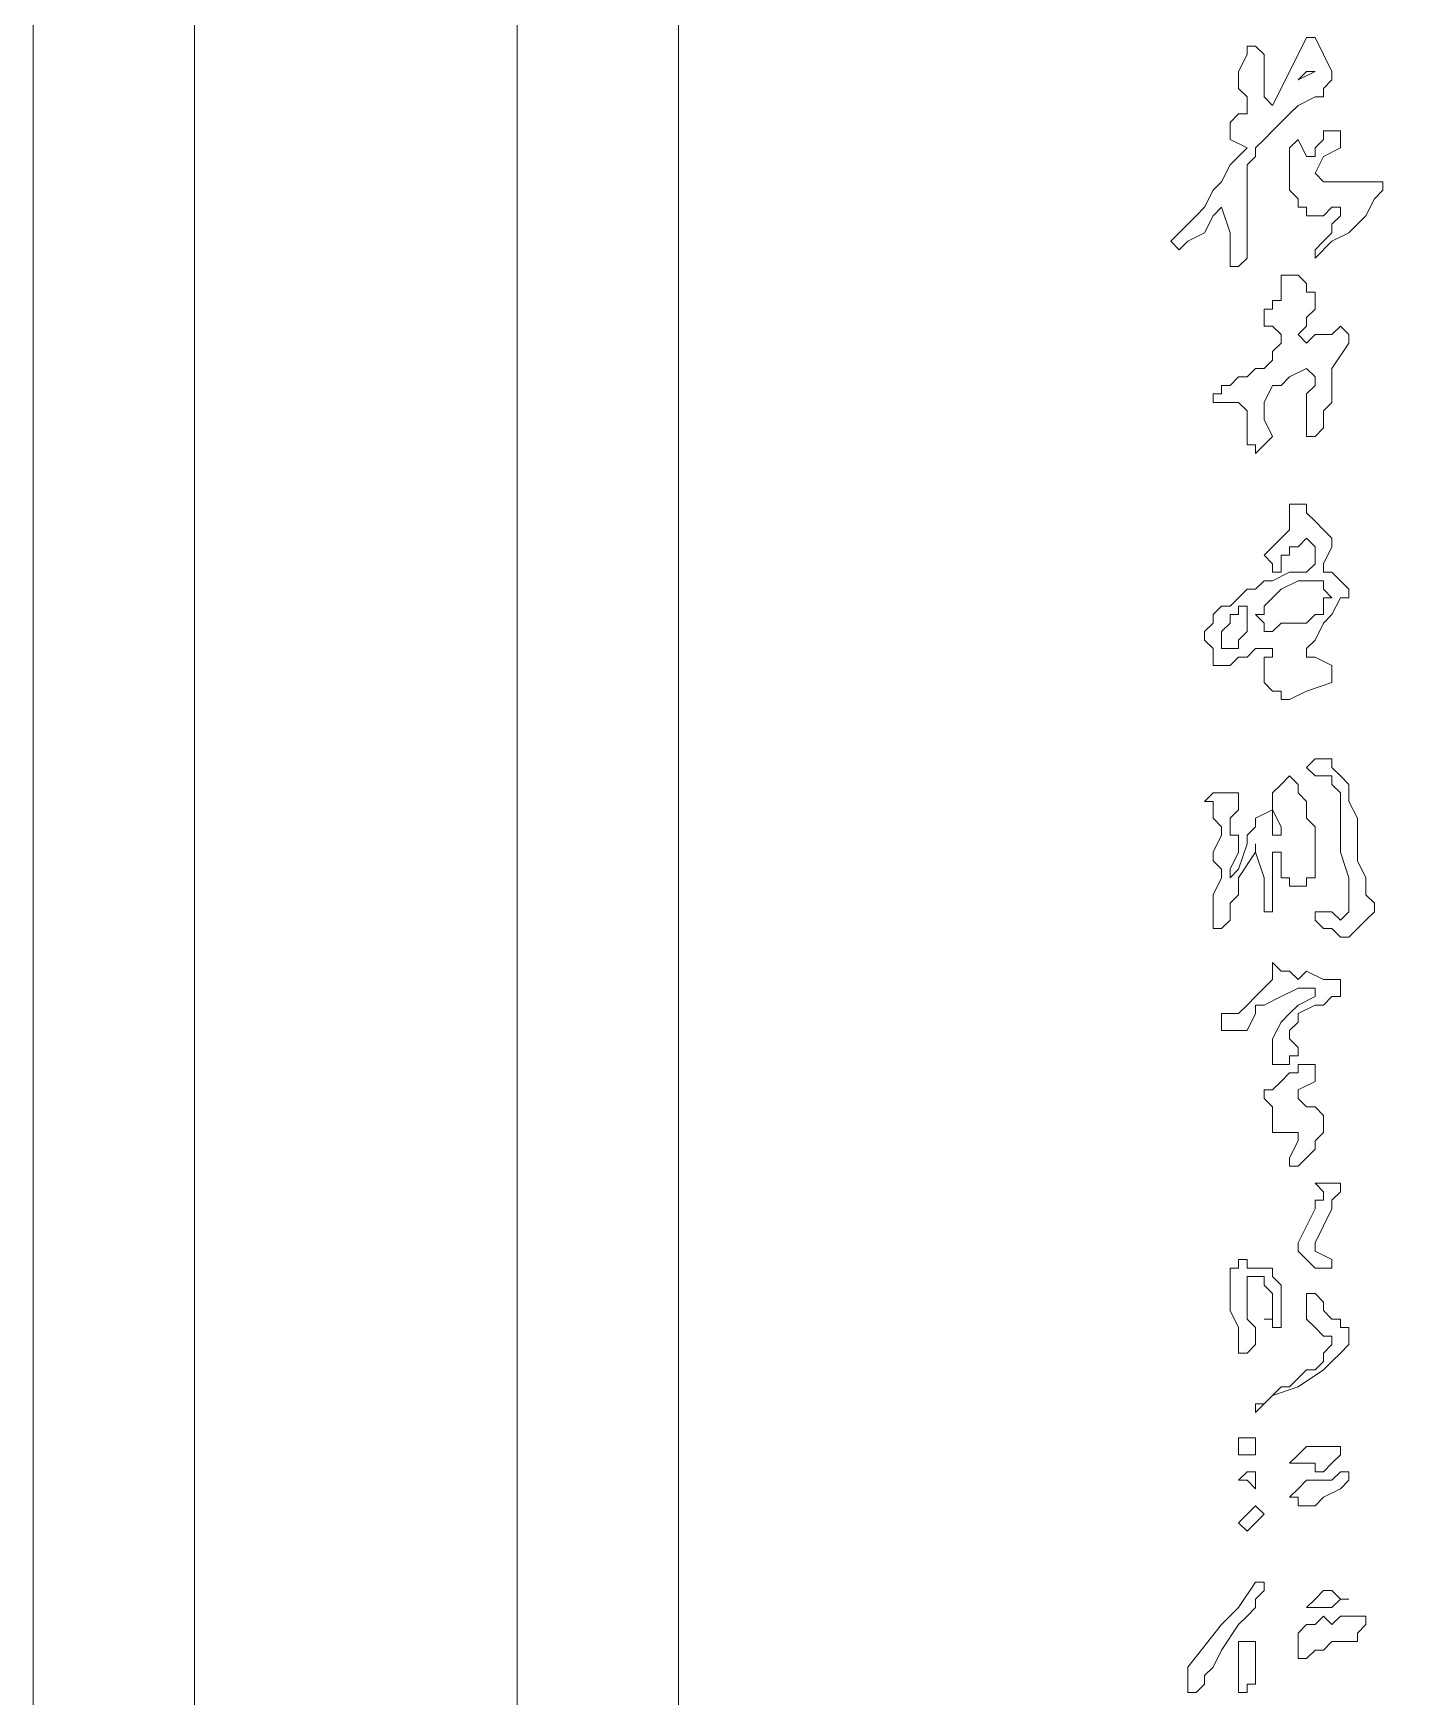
# Model space of a CAD drawing. Extents: x -66030 to 95157, y -13132 to 45879.
# Drawn here: x -45498 to -44865, y 26483 to 27249 of the extents above; entities that cross this region are included whole.
import ezdxf

# ---------------------------------------------------------------- set-up
doc = ezdxf.new("R2010")
doc.units = 0
doc.header["$LTSCALE"] = 100
doc.header["$MEASUREMENT"] = 0
doc.layers.get('0').update_dxf_attribs({"linetype": 'CONTINUOUS'})

msp = doc.modelspace()

# ---------------------------------------------------------------- linework, layer by layer
at = {"lineweight": 0}
for points in [[(-43376.66, 29164.42), (-43376.66, 29086.3), (-43376.66, 24496.79), (-43376.66, 24422.57), (-43454.78, 24422.57), (-45423.39, 24422.57), (-45497.6, 24422.57), (-45497.6, 24496.79), (-45497.6, 29086.3), (-45497.6, 29164.42), (-45497.6, 29164.42), (-43376.66, 29164.42), (-43376.66, 29164.42)], [(-45423.39, 24496.79), (-45224.19, 24496.79), (-45224.19, 24922.54), (-45224.19, 24996.75), (-45149.97, 24996.75), (-44939.05, 24996.75), (-44939.05, 25246.73), (-45200.75, 25246.73), (-45274.96, 25246.73), (-45274.96, 25320.95), (-45274.96, 28266.05), (-45274.96, 28301.2), (-45274.96, 28340.26), (-44939.05, 28340.26), (-44939.05, 28590.24), (-45149.97, 28590.24), (-45224.19, 28590.24), (-45224.19, 28664.45), (-45224.19, 29086.3), (-45423.39, 29086.3), (-45423.39, 24496.79)], [(-44950.77, 27168.47), (-44950.77, 27168.47), (-44950.77, 27168.47), (-44950.77, 27168.47), (-44950.77, 27168.47), (-44950.77, 27168.47), (-44950.77, 27168.47), (-44950.77, 27168.47), (-44950.77, 27168.47), (-44950.77, 27168.47), (-44950.77, 27168.47), (-44950.77, 27168.47), (-44950.77, 27168.47), (-44950.77, 27168.47), (-44950.77, 27168.47), (-44950.77, 27168.47), (-44950.77, 27168.47), (-44950.77, 27168.47), (-44950.77, 27168.47), (-44950.77, 27168.47), (-44950.77, 27168.47), (-44950.77, 27168.47), (-44950.77, 27168.47), (-44950.77, 27168.47), (-44950.77, 27168.47), (-44950.77, 27168.47), (-44950.77, 27168.47), (-44950.77, 27168.47), (-44950.77, 27168.47), (-44950.77, 27168.47), (-44950.77, 27168.47), (-44950.77, 27168.47), (-44950.77, 27168.47), (-44950.77, 27168.47), (-44950.77, 27168.47), (-44950.77, 27168.47), (-44950.77, 27168.47), (-44950.77, 27168.47), (-44950.77, 27168.47), (-44950.77, 27168.47), (-44950.77, 27168.47), (-44950.77, 27168.47), (-44950.77, 27168.47), (-44950.77, 27168.47), (-44950.77, 27168.47), (-44950.77, 27168.47), (-44950.77, 27168.47), (-44950.77, 27168.47), (-44950.77, 27168.47), (-44950.77, 27168.47), (-44950.77, 27168.47), (-44950.77, 27168.47), (-44950.77, 27168.47), (-44950.77, 27168.47), (-44950.77, 27168.47), (-44950.77, 27168.47), (-44950.77, 27168.47), (-44950.77, 27168.47), (-44950.77, 27168.47), (-44950.77, 27168.47), (-44950.77, 27168.47), (-44950.77, 27168.47), (-44950.77, 27168.47), (-44950.77, 27168.47), (-44950.77, 27168.47), (-44950.77, 27168.47), (-44950.77, 27168.47), (-44950.77, 27168.47), (-44950.77, 27168.47), (-44950.77, 27168.47), (-44950.77, 27168.47), (-44950.77, 27168.47), (-44950.77, 27168.47), (-44950.77, 27168.47), (-44950.77, 27168.47), (-44950.77, 27168.47), (-44950.77, 27168.47), (-44950.77, 27168.47), (-44950.77, 27168.47), (-44950.77, 27168.47), (-44950.77, 27168.47), (-44950.77, 27168.47), (-44950.77, 27168.47), (-44950.77, 27168.47), (-44950.77, 27168.47), (-44950.77, 27168.47), (-44950.77, 27168.47), (-44950.77, 27168.47), (-44950.77, 27168.47), (-44950.77, 27168.47), (-44950.77, 27168.47), (-44950.77, 27168.47), (-44950.77, 27168.47), (-44950.77, 27168.47), (-44950.77, 27168.47), (-44950.77, 27168.47), (-44950.77, 27168.47), (-44950.77, 27168.47), (-44950.77, 27168.47), (-44950.77, 27168.47), (-44950.77, 27168.47), (-44950.77, 27168.47), (-44950.77, 27168.47), (-44950.77, 27168.47), (-44950.77, 27168.47), (-44950.77, 27168.47), (-44950.77, 27168.47), (-44950.77, 27168.47), (-44950.77, 27168.47), (-44950.77, 27168.47), (-44950.77, 27168.47), (-44950.77, 27168.47), (-44950.77, 27168.47), (-44950.77, 27168.47), (-44950.77, 27168.47), (-44950.77, 27168.47), (-44950.77, 27168.47), (-44950.77, 27168.47), (-44950.77, 27168.47), (-44950.77, 27168.47), (-44950.77, 27168.47), (-44950.77, 27168.47), (-44950.77, 27168.47), (-44950.77, 27168.47), (-44950.77, 27168.47), (-44950.77, 27168.47), (-44950.77, 27168.47), (-44950.77, 27168.47), (-44950.77, 27168.47), (-44950.77, 27168.47), (-44950.77, 27168.47), (-44950.77, 27168.47), (-44950.77, 27168.47), (-44950.77, 27168.47), (-44950.77, 27168.47), (-44950.77, 27168.47), (-44950.77, 27168.47), (-44950.77, 27168.47), (-44950.77, 27168.47), (-44950.77, 27168.47), (-44950.77, 27168.47), (-44950.77, 27168.47), (-44950.77, 27168.47), (-44950.77, 27168.47), (-44950.77, 27168.47), (-44950.77, 27168.47), (-44950.77, 27168.47), (-44950.77, 27168.47), (-44950.77, 27168.47), (-44950.77, 27168.47), (-44950.77, 27168.47), (-44950.77, 27168.47), (-44950.77, 27168.47), (-44950.77, 27168.47), (-44950.77, 27168.47), (-44950.77, 27168.47), (-44950.77, 27168.47), (-44950.77, 27168.47), (-44950.77, 27168.47), (-44950.77, 27168.47), (-44950.77, 27168.47), (-44950.77, 27168.47), (-44950.77, 27168.47), (-44950.77, 27168.47), (-44950.77, 27168.47), (-44950.77, 27168.47), (-44950.77, 27168.47), (-44950.77, 27168.47), (-44950.77, 27168.47), (-44950.77, 27168.47), (-44954.68, 27164.56), (-44958.58, 27156.75), (-44966.39, 27152.85), (-44970.3, 27148.94), (-44970.3, 27148.94), (-44970.3, 27148.94), (-44974.21, 27152.85), (-44974.21, 27152.85), (-44970.3, 27156.75), (-44970.3, 27156.75), (-44966.39, 27160.66), (-44962.49, 27164.56), (-44958.58, 27168.47), (-44954.68, 27176.28), (-44950.77, 27180.19), (-44946.86, 27188), (-44942.96, 27191.9), (-44939.05, 27195.81), (-44946.86, 27199.72), (-44946.86, 27203.62), (-44946.86, 27207.53), (-44942.96, 27211.43), (-44939.05, 27211.43), (-44939.05, 27219.25), (-44942.96, 27223.15), (-44942.96, 27223.15), (-44942.96, 27227.06), (-44942.96, 27227.06), (-44942.96, 27230.96), (-44939.05, 27238.78), (-44939.05, 27242.68), (-44939.05, 27242.68), (-44935.15, 27242.68), (-44935.15, 27242.68), (-44931.24, 27238.78), (-44931.24, 27234.87), (-44931.24, 27234.87), (-44931.24, 27227.06), (-44931.24, 27223.15), (-44931.24, 27223.15), (-44931.24, 27219.25), (-44927.33, 27215.34), (-44927.33, 27215.34), (-44923.43, 27223.15), (-44919.52, 27230.96), (-44915.62, 27238.78), (-44911.71, 27246.59), (-44911.71, 27246.59), (-44907.8, 27246.59), (-44907.8, 27246.59), (-44899.99, 27230.96), (-44899.99, 27227.06), (-44899.99, 27227.06), (-44903.9, 27223.15), (-44903.9, 27219.25), (-44907.8, 27219.25), (-44915.62, 27215.34), (-44919.52, 27211.43), (-44927.33, 27203.62), (-44931.24, 27199.72), (-44935.15, 27195.81), (-44935.15, 27191.9), (-44939.05, 27188), (-44939.05, 27180.19), (-44939.05, 27176.28), (-44939.05, 27168.47), (-44939.05, 27164.56), (-44939.05, 27156.75), (-44939.05, 27148.94), (-44939.05, 27145.03), (-44942.96, 27141.13), (-44942.96, 27141.13), (-44946.86, 27141.13), (-44946.86, 27145.03), (-44946.86, 27148.94), (-44946.86, 27156.75), (-44950.77, 27168.47)], [(-44915.62, 27227.06), (-44915.62, 27227.06), (-44911.71, 27230.96), (-44907.8, 27230.96), (-44907.8, 27230.96), (-44915.62, 27227.06)], [(-44896.09, 27168.47), (-44896.09, 27168.47), (-44899.99, 27168.47), (-44903.9, 27164.56), (-44907.8, 27164.56), (-44907.8, 27164.56), (-44911.71, 27164.56), (-44911.71, 27168.47), (-44915.62, 27168.47), (-44915.62, 27172.38), (-44919.52, 27176.28), (-44919.52, 27180.19), (-44919.52, 27180.19), (-44919.52, 27180.19), (-44919.52, 27184.09), (-44919.52, 27188), (-44919.52, 27188), (-44919.52, 27191.9), (-44919.52, 27195.81), (-44919.52, 27195.81), (-44915.62, 27199.72), (-44915.62, 27199.72), (-44911.71, 27191.9), (-44907.8, 27191.9), (-44907.8, 27195.81), (-44903.9, 27199.72), (-44903.9, 27199.72), (-44903.9, 27203.62), (-44903.9, 27203.62), (-44899.99, 27203.62), (-44899.99, 27203.62), (-44896.09, 27203.62), (-44896.09, 27203.62), (-44896.09, 27199.72), (-44896.09, 27195.81), (-44903.9, 27191.9), (-44907.8, 27184.09), (-44907.8, 27184.09), (-44903.9, 27180.19), (-44903.9, 27180.19), (-44899.99, 27180.19), (-44896.09, 27180.19), (-44892.18, 27180.19), (-44884.37, 27180.19), (-44880.46, 27180.19), (-44876.56, 27180.19), (-44876.56, 27180.19), (-44876.56, 27176.28), (-44876.56, 27176.28), (-44880.46, 27172.38), (-44884.37, 27164.56), (-44888.27, 27160.66), (-44892.18, 27156.75), (-44899.99, 27152.85), (-44907.8, 27145.03), (-44907.8, 27145.03), (-44907.8, 27148.94), (-44903.9, 27152.85), (-44899.99, 27156.75), (-44899.99, 27160.66), (-44896.09, 27164.56), (-44896.09, 27164.56), (-44896.09, 27168.47)], [(-44935.15, 27059.1), (-44939.05, 27059.1), (-44939.05, 27059.1), (-44939.05, 27059.1), (-44939.05, 27063.01), (-44939.05, 27066.91), (-44939.05, 27070.82), (-44939.05, 27074.73), (-44942.96, 27078.63), (-44946.86, 27078.63), (-44950.77, 27078.63), (-44950.77, 27078.63), (-44950.77, 27078.63), (-44954.68, 27078.63), (-44954.68, 27082.54), (-44950.77, 27082.54), (-44950.77, 27086.44), (-44946.86, 27086.44), (-44942.96, 27090.35), (-44939.05, 27090.35), (-44935.15, 27094.26), (-44931.24, 27094.26), (-44927.33, 27098.16), (-44927.33, 27102.07), (-44923.43, 27105.97), (-44923.43, 27109.88), (-44927.33, 27113.79), (-44927.33, 27113.79), (-44927.33, 27113.79), (-44927.33, 27113.79), (-44931.24, 27113.79), (-44931.24, 27117.69), (-44931.24, 27117.69), (-44931.24, 27117.69), (-44931.24, 27121.6), (-44927.33, 27121.6), (-44927.33, 27125.5), (-44923.43, 27125.5), (-44923.43, 27129.41), (-44923.43, 27133.32), (-44923.43, 27137.22), (-44923.43, 27137.22), (-44923.43, 27137.22), (-44919.52, 27137.22), (-44919.52, 27137.22), (-44915.62, 27137.22), (-44911.71, 27133.32), (-44911.71, 27129.41), (-44907.8, 27129.41), (-44907.8, 27125.5), (-44907.8, 27121.6), (-44911.71, 27117.69), (-44911.71, 27113.79), (-44915.62, 27109.88), (-44911.71, 27105.97), (-44911.71, 27105.97), (-44911.71, 27105.97), (-44907.8, 27109.88), (-44903.9, 27109.88), (-44899.99, 27109.88), (-44896.09, 27113.79), (-44892.18, 27109.88), (-44892.18, 27109.88), (-44892.18, 27109.88), (-44892.18, 27109.88), (-44892.18, 27105.97), (-44899.99, 27094.26), (-44899.99, 27086.44), (-44899.99, 27078.63), (-44903.9, 27074.73), (-44903.9, 27070.82), (-44903.9, 27070.82), (-44903.9, 27066.91), (-44907.8, 27063.01), (-44907.8, 27063.01), (-44911.71, 27063.01), (-44911.71, 27066.91), (-44911.71, 27070.82), (-44911.71, 27074.73), (-44911.71, 27074.73), (-44911.71, 27078.63), (-44911.71, 27078.63), (-44911.71, 27082.54), (-44907.8, 27086.44), (-44907.8, 27086.44), (-44907.8, 27090.35), (-44911.71, 27094.26), (-44919.52, 27090.35), (-44923.43, 27086.44), (-44923.43, 27086.44), (-44927.33, 27086.44), (-44931.24, 27078.63), (-44931.24, 27078.63), (-44931.24, 27070.82), (-44927.33, 27063.01), (-44927.33, 27063.01), (-44931.24, 27059.1), (-44931.24, 27059.1), (-44931.24, 27059.1), (-44935.15, 27055.2), (-44935.15, 27055.2), (-44935.15, 27055.2), (-44935.15, 27059.1)], [(-44927.33, 26961.45), (-44927.33, 26965.36), (-44931.24, 26965.36), (-44931.24, 26965.36), (-44931.24, 26965.36), (-44935.15, 26965.36), (-44939.05, 26961.45), (-44942.96, 26961.45), (-44946.86, 26957.55), (-44946.86, 26957.55), (-44950.77, 26957.55), (-44954.68, 26957.55), (-44954.68, 26961.45), (-44954.68, 26961.45), (-44954.68, 26965.36), (-44958.58, 26969.26), (-44958.58, 26973.17), (-44954.68, 26977.08), (-44954.68, 26980.98), (-44950.77, 26984.89), (-44946.86, 26984.89), (-44942.96, 26988.79), (-44939.05, 26992.7), (-44935.15, 26992.7), (-44931.24, 26996.61), (-44927.33, 26996.61), (-44919.52, 27000.51), (-44911.71, 27000.51), (-44907.8, 27004.42), (-44907.8, 27004.42), (-44907.8, 27008.32), (-44907.8, 27012.23), (-44911.71, 27016.14), (-44911.71, 27016.14), (-44915.62, 27012.23), (-44919.52, 27012.23), (-44919.52, 27008.32), (-44923.43, 27008.32), (-44923.43, 27000.51), (-44927.33, 27000.51), (-44927.33, 27004.42), (-44931.24, 27008.32), (-44931.24, 27008.32), (-44927.33, 27012.23), (-44923.43, 27016.14), (-44923.43, 27016.14), (-44919.52, 27020.04), (-44919.52, 27023.95), (-44919.52, 27023.95), (-44919.52, 27027.85), (-44919.52, 27027.85), (-44919.52, 27027.85), (-44919.52, 27031.76), (-44919.52, 27031.76), (-44919.52, 27031.76), (-44915.62, 27031.76), (-44911.71, 27031.76), (-44911.71, 27027.85), (-44907.8, 27023.95), (-44903.9, 27020.04), (-44903.9, 27020.04), (-44899.99, 27016.14), (-44899.99, 27012.23), (-44899.99, 27012.23), (-44903.9, 27004.42), (-44903.9, 27004.42), (-44903.9, 27000.51), (-44899.99, 27000.51), (-44896.09, 26996.61), (-44896.09, 26996.61), (-44892.18, 26992.7), (-44892.18, 26992.7), (-44892.18, 26988.79), (-44896.09, 26988.79), (-44899.99, 26980.98), (-44903.9, 26977.08), (-44907.8, 26969.26), (-44911.71, 26965.36), (-44911.71, 26961.45), (-44911.71, 26961.45), (-44907.8, 26961.45), (-44899.99, 26957.55), (-44899.99, 26957.55), (-44899.99, 26957.55), (-44899.99, 26953.64), (-44899.99, 26953.64), (-44899.99, 26949.74), (-44911.71, 26945.83), (-44919.52, 26941.92), (-44919.52, 26941.92), (-44923.43, 26941.92), (-44923.43, 26945.83), (-44927.33, 26945.83), (-44931.24, 26949.74), (-44931.24, 26949.74), (-44931.24, 26953.64), (-44931.24, 26953.64), (-44931.24, 26957.55), (-44931.24, 26961.45), (-44927.33, 26961.45)], [(-44927.33, 26973.17), (-44931.24, 26973.17), (-44931.24, 26977.08), (-44931.24, 26977.08), (-44935.15, 26980.98), (-44931.24, 26980.98), (-44931.24, 26984.89), (-44931.24, 26984.89), (-44927.33, 26988.79), (-44927.33, 26988.79), (-44923.43, 26992.7), (-44915.62, 26996.61), (-44911.71, 26996.61), (-44907.8, 26996.61), (-44903.9, 26996.61), (-44903.9, 26996.61), (-44903.9, 26996.61), (-44903.9, 26992.7), (-44899.99, 26988.79), (-44903.9, 26988.79), (-44903.9, 26984.89), (-44903.9, 26980.98), (-44907.8, 26980.98), (-44907.8, 26980.98), (-44911.71, 26977.08), (-44911.71, 26977.08), (-44919.52, 26977.08), (-44923.43, 26977.08), (-44927.33, 26973.17), (-44927.33, 26973.17)], [(-44939.05, 26984.89), (-44939.05, 26980.98), (-44939.05, 26977.08), (-44939.05, 26973.17), (-44942.96, 26969.26), (-44942.96, 26965.36), (-44946.86, 26965.36), (-44946.86, 26965.36), (-44946.86, 26965.36), (-44950.77, 26965.36), (-44950.77, 26969.26), (-44950.77, 26969.26), (-44950.77, 26973.17), (-44950.77, 26973.17), (-44946.86, 26977.08), (-44946.86, 26980.98), (-44946.86, 26980.98), (-44942.96, 26980.98), (-44942.96, 26984.89), (-44939.05, 26984.89), (-44939.05, 26984.89)], [(-44907.8, 26844.27), (-44899.99, 26844.27), (-44896.09, 26840.37), (-44896.09, 26840.37), (-44892.18, 26844.27), (-44892.18, 26844.27), (-44892.18, 26844.27), (-44892.18, 26848.18), (-44892.18, 26848.18), (-44892.18, 26852.09), (-44892.18, 26859.9), (-44896.09, 26871.62), (-44896.09, 26883.33), (-44896.09, 26887.24), (-44896.09, 26891.15), (-44896.09, 26895.05), (-44896.09, 26898.96), (-44899.99, 26902.86), (-44899.99, 26902.86), (-44899.99, 26906.77), (-44903.9, 26906.77), (-44903.9, 26906.77), (-44907.8, 26906.77), (-44907.8, 26906.77), (-44911.71, 26910.68), (-44911.71, 26910.68), (-44911.71, 26910.68), (-44911.71, 26910.68), (-44911.71, 26910.68), (-44907.8, 26914.58), (-44903.9, 26914.58), (-44903.9, 26914.58), (-44899.99, 26914.58), (-44899.99, 26910.68), (-44896.09, 26906.77), (-44892.18, 26902.86), (-44892.18, 26898.96), (-44892.18, 26895.05), (-44888.27, 26887.24), (-44888.27, 26875.52), (-44888.27, 26867.71), (-44884.37, 26859.9), (-44884.37, 26852.09), (-44880.46, 26848.18), (-44880.46, 26848.18), (-44880.46, 26844.27), (-44884.37, 26840.37), (-44888.27, 26836.46), (-44888.27, 26836.46), (-44892.18, 26832.56), (-44896.09, 26832.56), (-44896.09, 26832.56), (-44899.99, 26836.46), (-44903.9, 26836.46), (-44907.8, 26840.37), (-44907.8, 26840.37), (-44907.8, 26840.37), (-44907.8, 26844.27), (-44907.8, 26844.27), (-44907.8, 26844.27), (-44907.8, 26844.27)], [(-44931.24, 26848.18), (-44931.24, 26852.09), (-44931.24, 26855.99), (-44931.24, 26859.9), (-44935.15, 26871.62), (-44935.15, 26871.62), (-44935.15, 26875.52), (-44935.15, 26875.52), (-44935.15, 26871.62), (-44942.96, 26859.9), (-44942.96, 26852.09), (-44946.86, 26848.18), (-44946.86, 26844.27), (-44946.86, 26840.37), (-44946.86, 26840.37), (-44950.77, 26836.46), (-44950.77, 26836.46), (-44954.68, 26836.46), (-44954.68, 26836.46), (-44954.68, 26836.46), (-44954.68, 26840.37), (-44954.68, 26844.27), (-44954.68, 26848.18), (-44954.68, 26852.09), (-44950.77, 26859.9), (-44950.77, 26863.8), (-44950.77, 26863.8), (-44954.68, 26867.71), (-44954.68, 26867.71), (-44954.68, 26867.71), (-44954.68, 26871.62), (-44954.68, 26871.62), (-44950.77, 26879.43), (-44950.77, 26879.43), (-44950.77, 26879.43), (-44950.77, 26883.33), (-44954.68, 26887.24), (-44954.68, 26891.15), (-44954.68, 26895.05), (-44958.58, 26895.05), (-44954.68, 26898.96), (-44954.68, 26898.96), (-44954.68, 26898.96), (-44950.77, 26898.96), (-44946.86, 26898.96), (-44942.96, 26898.96), (-44942.96, 26895.05), (-44942.96, 26895.05), (-44942.96, 26895.05), (-44942.96, 26891.15), (-44942.96, 26891.15), (-44946.86, 26887.24), (-44946.86, 26879.43), (-44942.96, 26879.43), (-44942.96, 26875.52), (-44942.96, 26875.52), (-44942.96, 26875.52), (-44942.96, 26871.62), (-44942.96, 26871.62), (-44946.86, 26863.8), (-44946.86, 26863.8), (-44946.86, 26859.9), (-44942.96, 26863.8), (-44942.96, 26863.8), (-44939.05, 26875.52), (-44939.05, 26875.52), (-44939.05, 26875.52), (-44939.05, 26879.43), (-44935.15, 26883.33), (-44935.15, 26887.24), (-44927.33, 26891.15), (-44927.33, 26891.15), (-44927.33, 26891.15), (-44927.33, 26891.15), (-44927.33, 26891.15), (-44927.33, 26898.96), (-44927.33, 26898.96), (-44923.43, 26902.86), (-44923.43, 26902.86), (-44919.52, 26906.77), (-44919.52, 26906.77), (-44919.52, 26906.77), (-44915.62, 26902.86), (-44915.62, 26902.86), (-44915.62, 26898.96), (-44911.71, 26895.05), (-44911.71, 26895.05), (-44911.71, 26891.15), (-44911.71, 26891.15), (-44911.71, 26891.15), (-44911.71, 26887.24), (-44907.8, 26883.33), (-44907.8, 26879.43), (-44907.8, 26875.52), (-44907.8, 26875.52), (-44907.8, 26871.62), (-44907.8, 26867.71), (-44907.8, 26863.8), (-44907.8, 26863.8), (-44907.8, 26859.9), (-44907.8, 26859.9), (-44911.71, 26859.9), (-44911.71, 26855.99), (-44915.62, 26855.99), (-44915.62, 26855.99), (-44919.52, 26855.99), (-44919.52, 26855.99), (-44919.52, 26859.9), (-44923.43, 26859.9), (-44923.43, 26863.8), (-44923.43, 26867.71), (-44923.43, 26871.62), (-44923.43, 26871.62), (-44923.43, 26871.62), (-44927.33, 26871.62), (-44927.33, 26871.62), (-44927.33, 26871.62), (-44927.33, 26867.71), (-44927.33, 26863.8), (-44927.33, 26863.8), (-44927.33, 26855.99), (-44927.33, 26852.09), (-44927.33, 26852.09), (-44927.33, 26844.27), (-44931.24, 26844.27), (-44931.24, 26848.18), (-44931.24, 26848.18)], [(-44927.33, 26887.24), (-44927.33, 26883.33), (-44927.33, 26883.33), (-44927.33, 26879.43), (-44923.43, 26879.43), (-44923.43, 26879.43), (-44923.43, 26879.43), (-44923.43, 26883.33), (-44923.43, 26883.33), (-44927.33, 26891.15), (-44927.33, 26887.24), (-44927.33, 26887.24), (-44927.33, 26887.24)], [(-44927.33, 26785.68), (-44923.43, 26793.5), (-44919.52, 26797.4), (-44919.52, 26797.4), (-44915.62, 26801.31), (-44907.8, 26805.21), (-44907.8, 26805.21), (-44907.8, 26809.12), (-44907.8, 26809.12), (-44907.8, 26809.12), (-44907.8, 26809.12), (-44911.71, 26809.12), (-44911.71, 26809.12), (-44915.62, 26809.12), (-44923.43, 26805.21), (-44931.24, 26801.31), (-44935.15, 26801.31), (-44935.15, 26797.4), (-44935.15, 26797.4), (-44939.05, 26789.59), (-44939.05, 26789.59), (-44942.96, 26789.59), (-44942.96, 26789.59), (-44946.86, 26789.59), (-44946.86, 26789.59), (-44950.77, 26789.59), (-44950.77, 26793.5), (-44950.77, 26793.5), (-44950.77, 26797.4), (-44950.77, 26797.4), (-44950.77, 26797.4), (-44950.77, 26797.4), (-44946.86, 26797.4), (-44946.86, 26797.4), (-44942.96, 26797.4), (-44942.96, 26797.4), (-44942.96, 26797.4), (-44939.05, 26801.31), (-44935.15, 26805.21), (-44927.33, 26813.03), (-44927.33, 26813.03), (-44927.33, 26816.93), (-44927.33, 26816.93), (-44927.33, 26820.84), (-44927.33, 26820.84), (-44927.33, 26820.84), (-44923.43, 26816.93), (-44919.52, 26816.93), (-44915.62, 26813.03), (-44911.71, 26816.93), (-44903.9, 26813.03), (-44899.99, 26813.03), (-44899.99, 26813.03), (-44899.99, 26813.03), (-44896.09, 26813.03), (-44896.09, 26809.12), (-44896.09, 26809.12), (-44896.09, 26805.21), (-44899.99, 26805.21), (-44903.9, 26801.31), (-44907.8, 26801.31), (-44915.62, 26797.4), (-44915.62, 26793.5), (-44915.62, 26793.5), (-44919.52, 26789.59), (-44919.52, 26789.59), (-44919.52, 26785.68), (-44919.52, 26785.68), (-44915.62, 26781.78), (-44915.62, 26781.78), (-44915.62, 26777.87), (-44919.52, 26777.87), (-44919.52, 26773.97), (-44919.52, 26773.97), (-44923.43, 26773.97), (-44923.43, 26773.97), (-44923.43, 26773.97), (-44927.33, 26773.97), (-44927.33, 26777.87), (-44927.33, 26777.87), (-44927.33, 26781.78), (-44927.33, 26785.68), (-44927.33, 26785.68)], [(-44919.52, 26727.09), (-44919.52, 26727.09), (-44919.52, 26727.09), (-44919.52, 26731), (-44919.52, 26731), (-44915.62, 26738.81), (-44915.62, 26742.72), (-44915.62, 26742.72), (-44915.62, 26742.72), (-44915.62, 26742.72), (-44919.52, 26742.72), (-44919.52, 26742.72), (-44923.43, 26742.72), (-44927.33, 26742.72), (-44927.33, 26742.72), (-44927.33, 26746.62), (-44927.33, 26750.53), (-44927.33, 26754.44), (-44931.24, 26758.34), (-44931.24, 26758.34), (-44931.24, 26762.25), (-44931.24, 26762.25), (-44927.33, 26762.25), (-44923.43, 26766.15), (-44923.43, 26766.15), (-44923.43, 26766.15), (-44919.52, 26770.06), (-44919.52, 26770.06), (-44915.62, 26770.06), (-44915.62, 26770.06), (-44915.62, 26773.97), (-44915.62, 26773.97), (-44911.71, 26773.97), (-44911.71, 26773.97), (-44907.8, 26773.97), (-44907.8, 26773.97), (-44907.8, 26770.06), (-44907.8, 26770.06), (-44907.8, 26766.15), (-44915.62, 26762.25), (-44915.62, 26758.34), (-44915.62, 26758.34), (-44911.71, 26754.44), (-44907.8, 26754.44), (-44903.9, 26750.53), (-44903.9, 26750.53), (-44903.9, 26746.62), (-44903.9, 26746.62), (-44903.9, 26746.62), (-44903.9, 26742.72), (-44907.8, 26738.81), (-44907.8, 26734.91), (-44911.71, 26731), (-44911.71, 26731), (-44915.62, 26727.09), (-44919.52, 26727.09)], [(-44915.62, 26688.04), (-44915.62, 26691.94), (-44907.8, 26707.57), (-44907.8, 26711.47), (-44903.9, 26711.47), (-44903.9, 26715.38), (-44907.8, 26719.28), (-44907.8, 26719.28), (-44907.8, 26719.28), (-44907.8, 26719.28), (-44907.8, 26719.28), (-44907.8, 26719.28), (-44907.8, 26719.28), (-44907.8, 26719.28), (-44907.8, 26719.28), (-44903.9, 26719.28), (-44899.99, 26719.28), (-44899.99, 26719.28), (-44899.99, 26719.28), (-44896.09, 26719.28), (-44896.09, 26715.38), (-44896.09, 26715.38), (-44899.99, 26711.47), (-44899.99, 26707.57), (-44903.9, 26699.75), (-44907.8, 26691.94), (-44907.8, 26691.94), (-44907.8, 26691.94), (-44907.8, 26688.04), (-44907.8, 26688.04), (-44899.99, 26684.13), (-44899.99, 26684.13), (-44899.99, 26684.13), (-44899.99, 26680.22), (-44899.99, 26680.22), (-44899.99, 26680.22), (-44903.9, 26680.22), (-44903.9, 26680.22), (-44907.8, 26680.22), (-44907.8, 26680.22), (-44915.62, 26688.04), (-44915.62, 26688.04), (-44915.62, 26688.04)], [(-44942.96, 26648.98), (-44942.96, 26652.88), (-44942.96, 26652.88), (-44946.86, 26660.69), (-44946.86, 26664.6), (-44946.86, 26664.6), (-44946.86, 26668.51), (-44946.86, 26680.22), (-44942.96, 26680.22), (-44942.96, 26684.13), (-44942.96, 26684.13), (-44939.05, 26684.13), (-44939.05, 26684.13), (-44939.05, 26680.22), (-44935.15, 26680.22), (-44931.24, 26680.22), (-44927.33, 26680.22), (-44927.33, 26676.32), (-44923.43, 26672.41), (-44923.43, 26668.51), (-44923.43, 26664.6), (-44923.43, 26656.79), (-44923.43, 26656.79), (-44923.43, 26652.88), (-44927.33, 26652.88), (-44927.33, 26652.88), (-44927.33, 26652.88), (-44927.33, 26652.88), (-44927.33, 26656.79), (-44927.33, 26656.79), (-44931.24, 26656.79), (-44927.33, 26656.79), (-44927.33, 26660.69), (-44927.33, 26660.69), (-44927.33, 26664.6), (-44927.33, 26668.51), (-44927.33, 26668.51), (-44927.33, 26668.51), (-44927.33, 26668.51), (-44931.24, 26672.41), (-44931.24, 26676.32), (-44931.24, 26676.32), (-44935.15, 26676.32), (-44935.15, 26676.32), (-44939.05, 26676.32), (-44939.05, 26672.41), (-44939.05, 26664.6), (-44939.05, 26656.79), (-44935.15, 26652.88), (-44935.15, 26648.98), (-44935.15, 26648.98), (-44935.15, 26645.07), (-44935.15, 26645.07), (-44939.05, 26641.16), (-44939.05, 26641.16), (-44939.05, 26641.16), (-44942.96, 26641.16), (-44942.96, 26641.16), (-44942.96, 26645.07), (-44942.96, 26648.98)], [(-44935.15, 26613.82), (-44935.15, 26617.73), (-44931.24, 26617.73), (-44927.33, 26621.63), (-44923.43, 26625.54), (-44919.52, 26625.54), (-44911.71, 26633.35), (-44907.8, 26633.35), (-44903.9, 26637.26), (-44903.9, 26641.16), (-44899.99, 26645.07), (-44899.99, 26645.07), (-44899.99, 26648.98), (-44899.99, 26648.98), (-44903.9, 26648.98), (-44903.9, 26648.98), (-44907.8, 26652.88), (-44907.8, 26652.88), (-44911.71, 26656.79), (-44911.71, 26660.69), (-44911.71, 26660.69), (-44911.71, 26664.6), (-44911.71, 26664.6), (-44911.71, 26668.51), (-44907.8, 26668.51), (-44907.8, 26668.51), (-44907.8, 26668.51), (-44903.9, 26664.6), (-44903.9, 26660.69), (-44899.99, 26656.79), (-44896.09, 26656.79), (-44896.09, 26652.88), (-44892.18, 26652.88), (-44892.18, 26648.98), (-44892.18, 26648.98), (-44892.18, 26645.07), (-44892.18, 26645.07), (-44892.18, 26645.07), (-44896.09, 26641.16), (-44899.99, 26637.26), (-44903.9, 26633.35), (-44915.62, 26625.54), (-44927.33, 26621.63), (-44931.24, 26617.73), (-44935.15, 26613.82)], [(-44942.96, 26602.1), (-44942.96, 26602.1), (-44939.05, 26602.1), (-44939.05, 26602.1), (-44939.05, 26602.1), (-44935.15, 26602.1), (-44935.15, 26598.2), (-44935.15, 26598.2), (-44935.15, 26594.29), (-44942.96, 26594.29), (-44942.96, 26598.2), (-44942.96, 26598.2), (-44942.96, 26598.2), (-44942.96, 26602.1)], [(-44915.62, 26590.39), (-44919.52, 26590.39), (-44919.52, 26590.39), (-44919.52, 26590.39), (-44919.52, 26590.39), (-44919.52, 26590.39), (-44919.52, 26590.39), (-44919.52, 26590.39), (-44919.52, 26590.39), (-44919.52, 26590.39), (-44919.52, 26590.39), (-44919.52, 26590.39), (-44915.62, 26594.29), (-44911.71, 26598.2), (-44907.8, 26598.2), (-44899.99, 26598.2), (-44899.99, 26598.2), (-44896.09, 26598.2), (-44896.09, 26598.2), (-44896.09, 26598.2), (-44896.09, 26594.29), (-44899.99, 26590.39), (-44903.9, 26586.48), (-44903.9, 26586.48), (-44903.9, 26586.48), (-44907.8, 26586.48), (-44907.8, 26590.39), (-44911.71, 26590.39), (-44915.62, 26590.39)], [(-44939.05, 26582.57), (-44942.96, 26582.57), (-44939.05, 26586.48), (-44939.05, 26586.48), (-44935.15, 26586.48), (-44935.15, 26586.48), (-44935.15, 26582.57), (-44935.15, 26582.57), (-44935.15, 26578.67), (-44939.05, 26582.57), (-44939.05, 26582.57)], [(-44903.9, 26582.57), (-44903.9, 26582.57), (-44899.99, 26582.57), (-44896.09, 26586.48), (-44896.09, 26586.48), (-44892.18, 26586.48), (-44892.18, 26586.48), (-44892.18, 26582.57), (-44892.18, 26582.57), (-44896.09, 26578.67), (-44896.09, 26578.67), (-44903.9, 26574.76), (-44907.8, 26570.86), (-44911.71, 26570.86), (-44915.62, 26570.86), (-44915.62, 26570.86), (-44915.62, 26570.86), (-44915.62, 26574.76), (-44919.52, 26574.76), (-44919.52, 26574.76), (-44915.62, 26578.67), (-44915.62, 26578.67), (-44915.62, 26578.67), (-44911.71, 26582.57), (-44907.8, 26582.57), (-44903.9, 26582.57)], [(-44935.15, 26570.86), (-44935.15, 26570.86), (-44935.15, 26570.86), (-44935.15, 26570.86), (-44931.24, 26566.95), (-44931.24, 26566.95), (-44935.15, 26563.04), (-44935.15, 26563.04), (-44939.05, 26559.14), (-44939.05, 26559.14), (-44939.05, 26559.14), (-44942.96, 26563.04), (-44942.96, 26563.04), (-44942.96, 26563.04), (-44939.05, 26566.95), (-44939.05, 26566.95), (-44935.15, 26570.86)], [(-44966.39, 26488.83), (-44966.39, 26492.74), (-44966.39, 26492.74), (-44966.39, 26496.64), (-44950.77, 26516.17), (-44942.96, 26523.98), (-44935.15, 26535.7), (-44935.15, 26535.7), (-44935.15, 26535.7), (-44931.24, 26535.7), (-44931.24, 26535.7), (-44931.24, 26531.8), (-44931.24, 26531.8), (-44935.15, 26527.89), (-44935.15, 26523.98), (-44935.15, 26523.98), (-44939.05, 26520.08), (-44939.05, 26520.08), (-44942.96, 26516.17), (-44950.77, 26504.45), (-44954.68, 26496.64), (-44958.58, 26492.74), (-44958.58, 26488.83), (-44962.49, 26484.92), (-44962.49, 26484.92), (-44966.39, 26484.92), (-44966.39, 26484.92), (-44966.39, 26484.92), (-44966.39, 26488.83)], [(-44907.8, 26527.89), (-44903.9, 26531.8), (-44899.99, 26531.8), (-44896.09, 26527.89), (-44892.18, 26527.89), (-44896.09, 26527.89), (-44896.09, 26527.89), (-44896.09, 26527.89), (-44899.99, 26523.98), (-44899.99, 26523.98), (-44903.9, 26523.98), (-44907.8, 26523.98), (-44911.71, 26523.98), (-44907.8, 26527.89), (-44907.8, 26527.89), (-44907.8, 26527.89), (-44907.8, 26527.89), (-44907.8, 26527.89)], [(-44903.9, 26520.08), (-44903.9, 26520.08), (-44899.99, 26516.17), (-44899.99, 26516.17), (-44896.09, 26520.08), (-44896.09, 26520.08), (-44892.18, 26520.08), (-44888.27, 26520.08), (-44888.27, 26520.08), (-44884.37, 26520.08), (-44884.37, 26520.08), (-44884.37, 26520.08), (-44884.37, 26520.08), (-44884.37, 26516.17), (-44888.27, 26512.27), (-44888.27, 26512.27), (-44888.27, 26508.36), (-44892.18, 26508.36), (-44892.18, 26508.36), (-44896.09, 26508.36), (-44899.99, 26508.36), (-44903.9, 26504.45), (-44907.8, 26504.45), (-44911.71, 26500.55), (-44911.71, 26500.55), (-44915.62, 26500.55), (-44915.62, 26504.45), (-44915.62, 26504.45), (-44915.62, 26508.36), (-44915.62, 26508.36), (-44915.62, 26512.27), (-44911.71, 26516.17), (-44907.8, 26516.17), (-44903.9, 26520.08)], [(-44942.96, 26484.92), (-44942.96, 26488.83), (-44942.96, 26492.74), (-44942.96, 26496.64), (-44942.96, 26500.55), (-44942.96, 26504.45), (-44942.96, 26504.45), (-44942.96, 26508.36), (-44942.96, 26508.36), (-44939.05, 26508.36), (-44939.05, 26508.36), (-44935.15, 26508.36), (-44935.15, 26504.45), (-44935.15, 26504.45), (-44935.15, 26504.45), (-44935.15, 26500.55), (-44935.15, 26496.64), (-44935.15, 26492.74), (-44935.15, 26488.83), (-44939.05, 26488.83), (-44939.05, 26484.92), (-44942.96, 26484.92), (-44942.96, 26484.92), (-44942.96, 26484.92)]]:
    msp.add_lwpolyline(points, close=True, dxfattribs=at)
msp.add_lwpolyline([(-45200.75, 25320.95), (-45200.75, 28266.05), (-44939.05, 28266.05), (-44939.05, 28266.05), (-44864.84, 28266.05), (-44864.84, 28266.05), (-44864.84, 28340.26), (-44864.84, 28590.24), (-44013.34, 28590.24), (-44013.34, 28340.26), (-44013.34, 28266.05), (-44013.34, 28266.05), (-44013.34, 28266.05), (-43939.12, 28266.05), (-43939.12, 28266.05), (-43677.42, 28266.05), (-43677.42, 25320.95)], dxfattribs=at)

doc.saveas('drawing.dxf')
